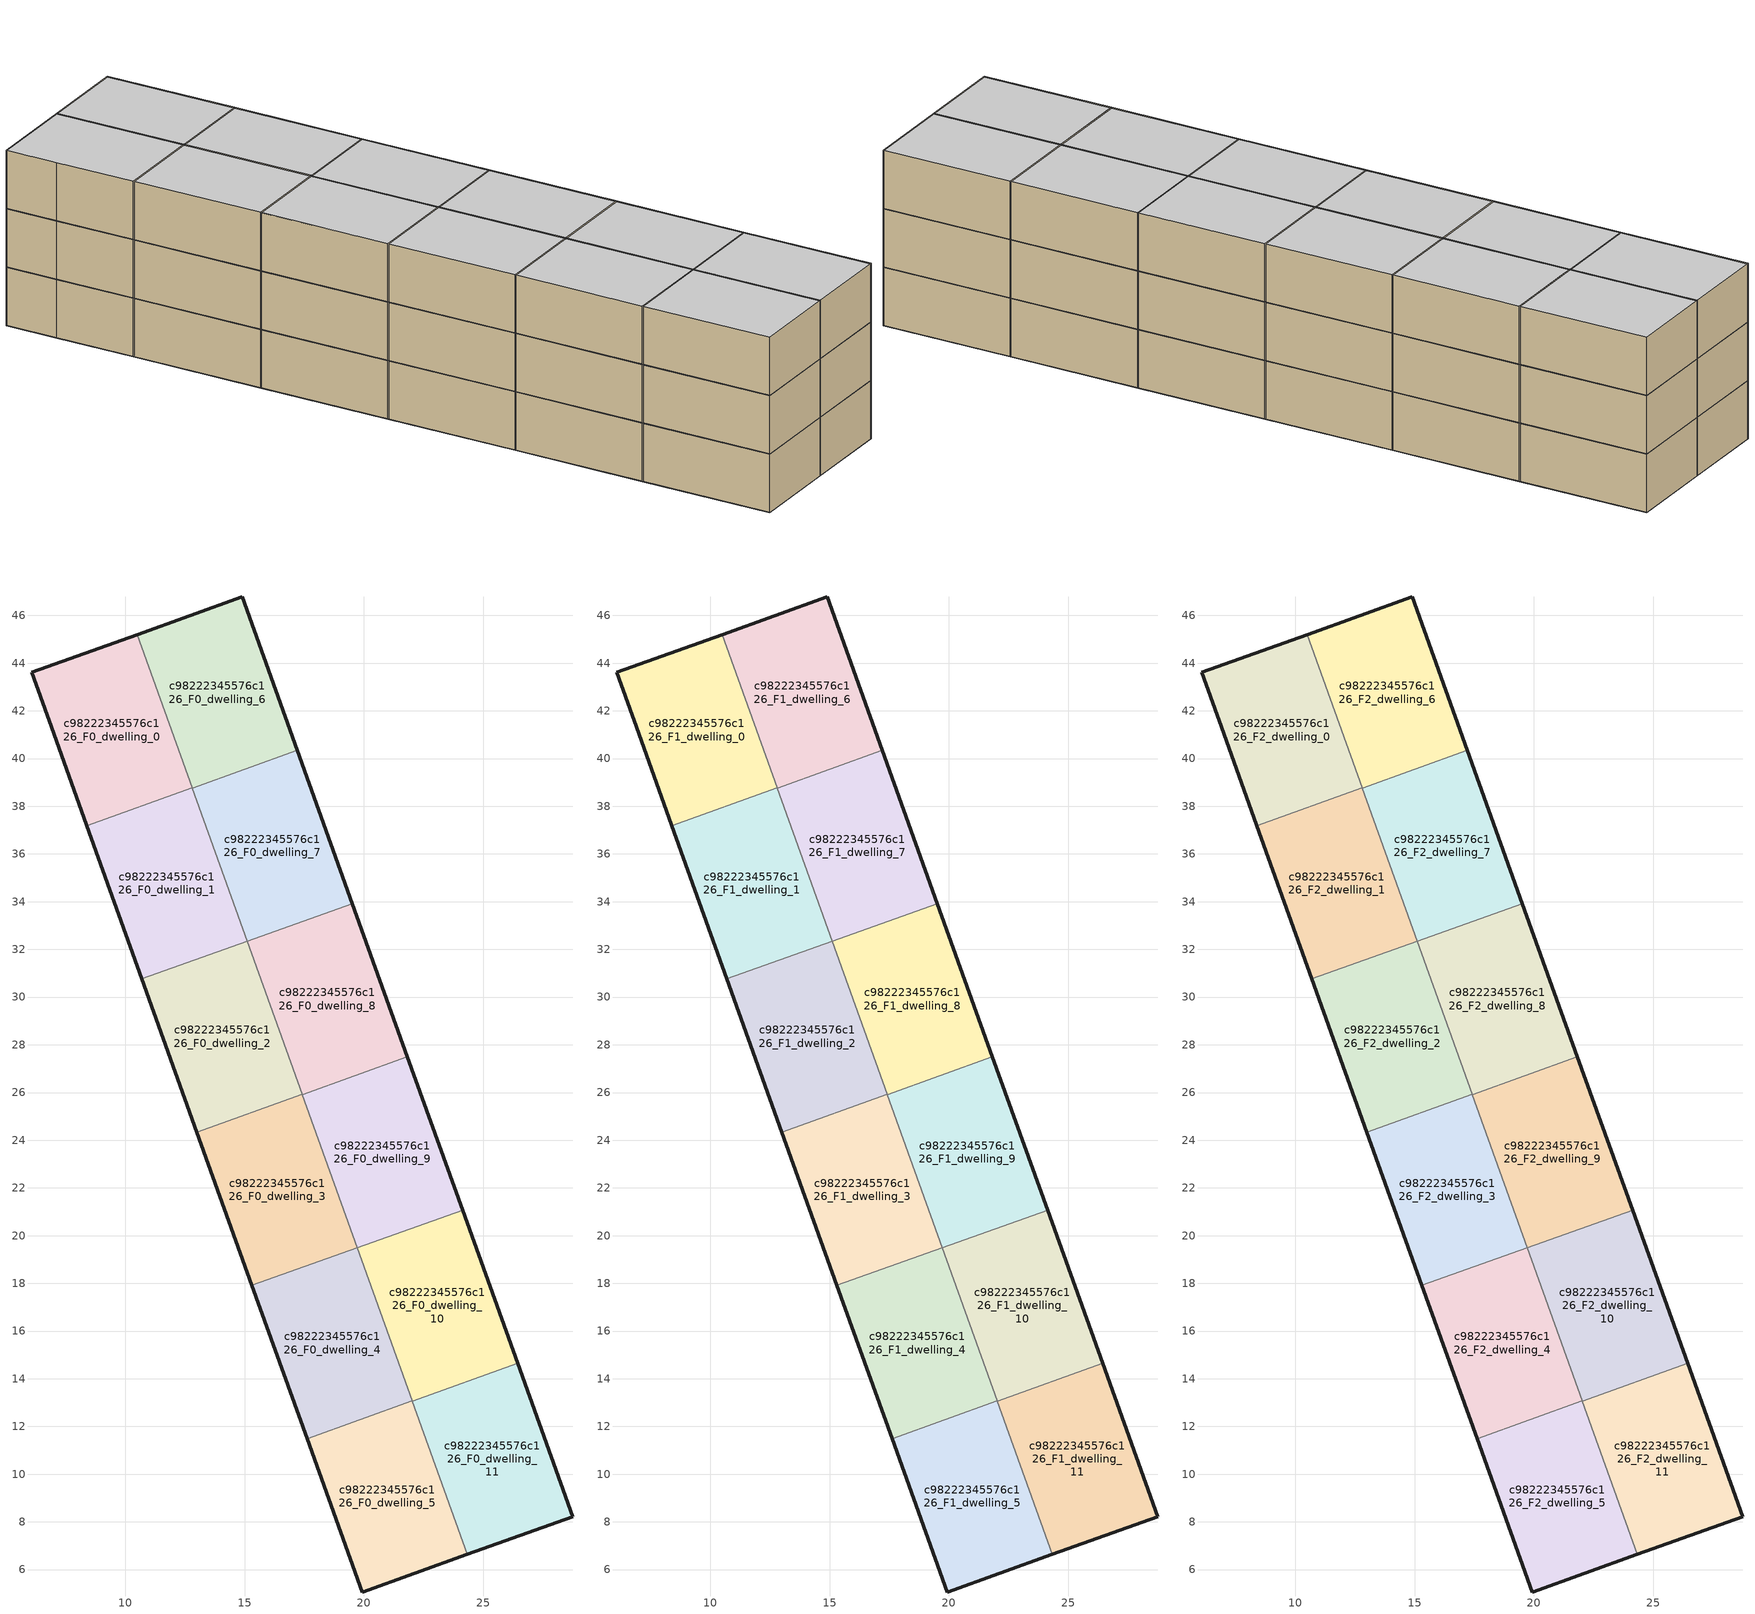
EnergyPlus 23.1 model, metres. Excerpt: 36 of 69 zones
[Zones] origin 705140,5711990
c98222345576c126_F0_dwelling_0
 floor ground (EU_floor_Construction): 12.79,38.77 10.49,45.2 6.08,43.62 6.99,41.05 8.38,37.19 z0
 wall outside (EU_wall_Construction): 8.38,37.19 6.99,41.05 6.08,43.62 10.49,45.2 z0:3
 wall to c98222345576c126_F0_dwelling_1 (EU_wall_Construction): 12.79,38.77 8.38,37.19 z0:3
 wall to c98222345576c126_F0_dwelling_6 (EU_wall_Construction): 10.49,45.2 12.79,38.77 z0:3
c98222345576c126_F0_dwelling_1
 floor ground (EU_floor_Construction): 15.1,32.35 12.79,38.77 8.38,37.19 10.69,30.76 z0
 wall outside (EU_wall_Construction): 10.69,30.76 8.38,37.19 z0:3
 wall to c98222345576c126_F0_dwelling_2 (EU_wall_Construction): 15.1,32.35 10.69,30.76 z0:3
 wall to c98222345576c126_F0_dwelling_7 (EU_wall_Construction): 12.8,38.77 15.1,32.35 z0:3
 wall to c98222345576c126_F0_dwelling_6 (EU_wall_Construction): 12.79,38.77,3 12.8,38.77,1.5 12.8,38.76,3
c98222345576c126_F0_dwelling_10
 floor ground (EU_floor_Construction): 26.44,14.65 24.13,21.07 19.72,19.49 22.03,13.06 z0
 wall outside (EU_wall_Construction): 24.13,21.07 26.44,14.65 z0:3
 wall to c98222345576c126_F0_dwelling_9 (EU_wall_Construction): 19.72,19.49 24.13,21.07 z0:3
 wall to c98222345576c126_F0_dwelling_11 (EU_wall_Construction): 26.44,14.65 22.03,13.06 z0:3
 wall to c98222345576c126_F0_dwelling_4 (EU_wall_Construction): 22.03,13.07 19.72,19.49 z0:3
 wall to c98222345576c126_F0_dwelling_5 (EU_wall_Construction): 22.03,13.06,3 22.03,13.07,1.5 22.03,13.07,3
c98222345576c126_F0_dwelling_11
 floor ground (EU_floor_Construction): 28.75,8.22 26.44,14.65 22.03,13.06 24.33,6.64 z0
 wall outside (EU_wall_Construction): 26.44,14.65 28.75,8.22 24.33,6.64 z0:3
 wall to c98222345576c126_F0_dwelling_5 (EU_wall_Construction): 24.33,6.64 22.03,13.06 z0:3
c98222345576c126_F0_dwelling_2
 floor ground (EU_floor_Construction): 17.41,25.92 15.1,32.35 10.69,30.76 13,24.34 z0
 wall outside (EU_wall_Construction): 13,24.34 10.69,30.76 z0:3
 wall to c98222345576c126_F0_dwelling_3 (EU_wall_Construction): 17.41,25.92 13,24.34 z0:3
 wall to c98222345576c126_F0_dwelling_8 (EU_wall_Construction): 15.1,32.34 17.41,25.92 z0:3
 wall to c98222345576c126_F0_dwelling_7 (EU_wall_Construction): 15.1,32.35 15.1,32.34 z0:3
c98222345576c126_F0_dwelling_3
 floor ground (EU_floor_Construction): 19.72,19.5 17.41,25.92 13,24.34 15.31,17.91 z0
 wall outside (EU_wall_Construction): 15.31,17.91 13,24.34 z0:3
 wall to c98222345576c126_F0_dwelling_4 (EU_wall_Construction): 19.72,19.5 15.31,17.91 z0:3
 wall to c98222345576c126_F0_dwelling_9 (EU_wall_Construction): 17.41,25.91 19.72,19.5 z0:3
 wall to c98222345576c126_F0_dwelling_8 (EU_wall_Construction): 17.41,25.92 17.41,25.91 z0:3
c98222345576c126_F0_dwelling_4
 floor ground (EU_floor_Construction): 22.03,13.07 19.72,19.5 15.31,17.91 17.61,11.49 z0
 wall outside (EU_wall_Construction): 17.61,11.49 15.31,17.91 z0:3
 wall to c98222345576c126_F0_dwelling_5 (EU_wall_Construction): 22.03,13.07 17.61,11.49 z0:3
 wall to c98222345576c126_F0_dwelling_9 (EU_wall_Construction): 19.72,19.5 19.72,19.49 z0:3
c98222345576c126_F0_dwelling_5
 floor ground (EU_floor_Construction): 24.33,6.64 22.03,13.07 17.61,11.49 19.92,5.06 z0
 wall outside (EU_wall_Construction): 24.33,6.64 19.92,5.06 17.61,11.49 z0:3
c98222345576c126_F0_dwelling_6
 floor ground (EU_floor_Construction): 17.21,40.35 14.9,46.77 10.49,45.2 12.8,38.76 z0
 wall outside (EU_wall_Construction): 10.49,45.2 14.9,46.77 17.21,40.35 z0:3
 wall to c98222345576c126_F0_dwelling_7 (EU_wall_Construction): 17.21,40.35 12.8,38.76 z0:3
c98222345576c126_F0_dwelling_7
 floor ground (EU_floor_Construction): 19.52,33.92 17.21,40.35 12.8,38.76 15.1,32.34 z0
 wall outside (EU_wall_Construction): 17.21,40.35 19.52,33.92 z0:3
 wall to c98222345576c126_F0_dwelling_8 (EU_wall_Construction): 19.52,33.92 15.1,32.34 z0:3
c98222345576c126_F0_dwelling_8
 floor ground (EU_floor_Construction): 21.82,27.5 19.52,33.92 15.1,32.34 17.41,25.91 z0
 wall outside (EU_wall_Construction): 19.52,33.92 21.82,27.5 z0:3
 wall to c98222345576c126_F0_dwelling_9 (EU_wall_Construction): 21.82,27.5 17.41,25.91 z0:3
c98222345576c126_F0_dwelling_9
 floor ground (EU_floor_Construction): 24.13,21.07 21.82,27.5 17.41,25.91 19.72,19.49 z0
 wall outside (EU_wall_Construction): 21.82,27.5 24.13,21.07 z0:3
c98222345576c126_F1_dwelling_0
 floor to c98222345576c126_F0_dwelling_0 (EU_floor_Construction): 12.79,38.77 10.49,45.2 6.08,43.62 6.99,41.05 8.38,37.19 z3
 wall outside (EU_wall_Construction): 8.38,37.19 6.99,41.05 6.08,43.62 10.49,45.2 z3:6
 wall to c98222345576c126_F1_dwelling_1 (EU_wall_Construction): 12.79,38.77 8.38,37.19 z3:6
 wall to c98222345576c126_F1_dwelling_6 (EU_wall_Construction): 10.49,45.2 12.79,38.77 z3:6
c98222345576c126_F1_dwelling_1
 floor to c98222345576c126_F0_dwelling_1 (EU_floor_Construction): 15.1,32.35 12.79,38.77 8.38,37.19 10.69,30.76 z3
 wall outside (EU_wall_Construction): 10.69,30.76 8.38,37.19 z3:6
 wall to c98222345576c126_F1_dwelling_2 (EU_wall_Construction): 15.1,32.35 10.69,30.76 z3:6
 wall to c98222345576c126_F1_dwelling_7 (EU_wall_Construction): 12.8,38.77 15.1,32.35 z3:6
 wall to c98222345576c126_F1_dwelling_6 (EU_wall_Construction): 12.79,38.77,6 12.8,38.77,4.5 12.8,38.76,6
c98222345576c126_F1_dwelling_10
 floor to c98222345576c126_F0_dwelling_10 (EU_floor_Construction): 26.44,14.65 24.13,21.07 19.72,19.49 22.03,13.06 z3
 wall outside (EU_wall_Construction): 24.13,21.07 26.44,14.65 z3:6
 wall to c98222345576c126_F1_dwelling_9 (EU_wall_Construction): 19.72,19.49 24.13,21.07 z3:6
 wall to c98222345576c126_F1_dwelling_11 (EU_wall_Construction): 26.44,14.65 22.03,13.06 z3:6
 wall to c98222345576c126_F1_dwelling_4 (EU_wall_Construction): 22.03,13.07 19.72,19.49 z3:6
 wall to c98222345576c126_F1_dwelling_5 (EU_wall_Construction): 22.03,13.06,6 22.03,13.07,4.5 22.03,13.07,6
c98222345576c126_F1_dwelling_11
 floor to c98222345576c126_F0_dwelling_11 (EU_floor_Construction): 28.75,8.22 26.44,14.65 22.03,13.06 24.33,6.64 z3
 wall outside (EU_wall_Construction): 26.44,14.65 28.75,8.22 24.33,6.64 z3:6
 wall to c98222345576c126_F1_dwelling_5 (EU_wall_Construction): 24.33,6.64 22.03,13.06 z3:6
c98222345576c126_F1_dwelling_2
 floor to c98222345576c126_F0_dwelling_2 (EU_floor_Construction): 17.41,25.92 15.1,32.35 10.69,30.76 13,24.34 z3
 wall outside (EU_wall_Construction): 13,24.34 10.69,30.76 z3:6
 wall to c98222345576c126_F1_dwelling_3 (EU_wall_Construction): 17.41,25.92 13,24.34 z3:6
 wall to c98222345576c126_F1_dwelling_8 (EU_wall_Construction): 15.1,32.34 17.41,25.92 z3:6
 wall to c98222345576c126_F1_dwelling_7 (EU_wall_Construction): 15.1,32.35 15.1,32.34 z3:6
c98222345576c126_F1_dwelling_3
 floor to c98222345576c126_F0_dwelling_3 (EU_floor_Construction): 19.72,19.5 17.41,25.92 13,24.34 15.31,17.91 z3
 wall outside (EU_wall_Construction): 15.31,17.91 13,24.34 z3:6
 wall to c98222345576c126_F1_dwelling_4 (EU_wall_Construction): 19.72,19.5 15.31,17.91 z3:6
 wall to c98222345576c126_F1_dwelling_9 (EU_wall_Construction): 17.41,25.91 19.72,19.5 z3:6
 wall to c98222345576c126_F1_dwelling_8 (EU_wall_Construction): 17.41,25.92 17.41,25.91 z3:6
c98222345576c126_F1_dwelling_4
 floor to c98222345576c126_F0_dwelling_4 (EU_floor_Construction): 22.03,13.07 19.72,19.5 15.31,17.91 17.61,11.49 z3
 wall outside (EU_wall_Construction): 17.61,11.49 15.31,17.91 z3:6
 wall to c98222345576c126_F1_dwelling_5 (EU_wall_Construction): 22.03,13.07 17.61,11.49 z3:6
 wall to c98222345576c126_F1_dwelling_9 (EU_wall_Construction): 19.72,19.5 19.72,19.49 z3:6
c98222345576c126_F1_dwelling_5
 floor to c98222345576c126_F0_dwelling_5 (EU_floor_Construction): 24.33,6.64 22.03,13.07 17.61,11.49 19.92,5.06 z3
 wall outside (EU_wall_Construction): 24.33,6.64 19.92,5.06 17.61,11.49 z3:6
c98222345576c126_F1_dwelling_6
 floor to c98222345576c126_F0_dwelling_6 (EU_floor_Construction): 17.21,40.35 14.9,46.77 10.49,45.2 12.8,38.76 z3
 wall outside (EU_wall_Construction): 10.49,45.2 14.9,46.77 17.21,40.35 z3:6
 wall to c98222345576c126_F1_dwelling_7 (EU_wall_Construction): 17.21,40.35 12.8,38.76 z3:6
c98222345576c126_F1_dwelling_7
 floor to c98222345576c126_F0_dwelling_7 (EU_floor_Construction): 19.52,33.92 17.21,40.35 12.8,38.76 15.1,32.34 z3
 wall outside (EU_wall_Construction): 17.21,40.35 19.52,33.92 z3:6
 wall to c98222345576c126_F1_dwelling_8 (EU_wall_Construction): 19.52,33.92 15.1,32.34 z3:6
c98222345576c126_F1_dwelling_8
 floor to c98222345576c126_F0_dwelling_8 (EU_floor_Construction): 21.82,27.5 19.52,33.92 15.1,32.34 17.41,25.91 z3
 wall outside (EU_wall_Construction): 19.52,33.92 21.82,27.5 z3:6
 wall to c98222345576c126_F1_dwelling_9 (EU_wall_Construction): 21.82,27.5 17.41,25.91 z3:6
c98222345576c126_F1_dwelling_9
 floor to c98222345576c126_F0_dwelling_9 (EU_floor_Construction): 24.13,21.07 21.82,27.5 17.41,25.91 19.72,19.49 z3
 wall outside (EU_wall_Construction): 21.82,27.5 24.13,21.07 z3:6
c98222345576c126_F2_dwelling_0
 floor to c98222345576c126_F1_dwelling_0 (EU_floor_Construction): 12.79,38.77 10.49,45.2 6.08,43.62 6.99,41.05 8.38,37.19 z6
 wall outside (EU_wall_Construction): 8.38,37.19 6.99,41.05 6.08,43.62 10.49,45.2 z6:9
 wall to c98222345576c126_F2_dwelling_1 (EU_wall_Construction): 12.79,38.77 8.38,37.19 z6:9
 wall to c98222345576c126_F2_dwelling_6 (EU_wall_Construction): 10.49,45.2 12.79,38.77 z6:9
 ceiling to c98222345576c126_F3_dwelling_9 (EU_floor_Construction): 10.48,45.2 12.79,38.77 8.38,37.19 6.99,41.05 6.08,43.62 z9
 ceiling to c98222345576c126_F3_dwelling_10 (EU_floor_Construction): 10.49,45.2 12.79,38.77 10.48,45.2 z9
c98222345576c126_F2_dwelling_1
 floor to c98222345576c126_F1_dwelling_1 (EU_floor_Construction): 15.1,32.35 12.79,38.77 8.38,37.19 10.69,30.76 z6
 wall outside (EU_wall_Construction): 10.69,30.76 8.38,37.19 z6:9
 wall to c98222345576c126_F2_dwelling_2 (EU_wall_Construction): 15.1,32.35 10.69,30.76 z6:9
 wall to c98222345576c126_F2_dwelling_7 (EU_wall_Construction): 12.8,38.77 15.1,32.35 z6:9
 wall to c98222345576c126_F2_dwelling_6 (EU_wall_Construction): 12.79,38.77,9 12.8,38.77,7.5 12.8,38.76,9
 ceiling to c98222345576c126_F3_dwelling_8 (EU_floor_Construction): 12.8,38.77 15.1,32.35 10.69,30.76 8.38,37.18 z9
 ceiling to c98222345576c126_F3_dwelling_9 (EU_floor_Construction): 10.49,37.94 8.38,37.18 8.38,37.19 z9
c98222345576c126_F2_dwelling_10
 floor to c98222345576c126_F1_dwelling_10 (EU_floor_Construction): 26.44,14.65 24.13,21.07 19.72,19.49 22.03,13.06 z6
 wall outside (EU_wall_Construction): 24.13,21.07 26.44,14.65 z6:9
 wall to c98222345576c126_F2_dwelling_9 (EU_wall_Construction): 19.72,19.49 24.13,21.07 z6:9
 wall to c98222345576c126_F2_dwelling_11 (EU_wall_Construction): 26.44,14.65 22.03,13.06 z6:9
 wall to c98222345576c126_F2_dwelling_4 (EU_wall_Construction): 22.03,13.07 19.72,19.49 z6:9
 wall to c98222345576c126_F2_dwelling_5 (EU_wall_Construction): 22.03,13.06,9 22.03,13.07,7.5 22.03,13.07,9
 ceiling to c98222345576c126_F3_dwelling_3 (EU_floor_Construction): 24.13,21.07 26.44,14.65 22.03,13.07 19.72,19.49 z9
c98222345576c126_F2_dwelling_11
 floor to c98222345576c126_F1_dwelling_11 (EU_floor_Construction): 28.75,8.22 26.44,14.65 22.03,13.06 24.33,6.64 z6
 wall outside (EU_wall_Construction): 26.44,14.65 28.75,8.22 24.33,6.64 z6:9
 wall to c98222345576c126_F2_dwelling_5 (EU_wall_Construction): 24.33,6.64 22.03,13.06 z6:9
 ceiling to c98222345576c126_F3_dwelling_1 (EU_floor_Construction): 26.44,14.65 28.75,8.22 24.34,6.64 22.03,13.06 z9
 ceiling to c98222345576c126_F3_dwelling_0 (EU_floor_Construction): 22.42,11.97 24.34,6.64 24.33,6.64 z9
c98222345576c126_F2_dwelling_2
 floor to c98222345576c126_F1_dwelling_2 (EU_floor_Construction): 17.41,25.92 15.1,32.35 10.69,30.76 13,24.34 z6
 wall outside (EU_wall_Construction): 13,24.34 10.69,30.76 z6:9
 wall to c98222345576c126_F2_dwelling_3 (EU_wall_Construction): 17.41,25.92 13,24.34 z6:9
 wall to c98222345576c126_F2_dwelling_8 (EU_wall_Construction): 15.1,32.34 17.41,25.92 z6:9
 wall to c98222345576c126_F2_dwelling_7 (EU_wall_Construction): 15.1,32.35 15.1,32.34 z6:9
 ceiling to c98222345576c126_F3_dwelling_6 (EU_floor_Construction): 15.1,32.34 17.41,25.92 13,24.34 10.69,30.76 z9
 ceiling adiabatic (EU_roof_Construction): 15.1,32.34 10.69,30.76 13,24.34 10.69,30.76 z9
c98222345576c126_F2_dwelling_3
 floor to c98222345576c126_F1_dwelling_3 (EU_floor_Construction): 19.72,19.5 17.41,25.92 13,24.34 15.31,17.91 z6
 wall outside (EU_wall_Construction): 15.31,17.91 13,24.34 z6:9
 wall to c98222345576c126_F2_dwelling_4 (EU_wall_Construction): 19.72,19.5 15.31,17.91 z6:9
 wall to c98222345576c126_F2_dwelling_9 (EU_wall_Construction): 17.41,25.91 19.72,19.5 z6:9
 wall to c98222345576c126_F2_dwelling_8 (EU_wall_Construction): 17.41,25.92 17.41,25.91 z6:9
 ceiling adiabatic (EU_roof_Construction): 17.41,25.92 19.72,19.5 15.31,17.91 13,24.33 z9
 ceiling to c98222345576c126_F3_dwelling_4 (EU_floor_Construction): 17.41,25.92 19.72,19.5 15.31,17.91 13,24.33 z9
 ceiling to c98222345576c126_F3_dwelling_6 (EU_floor_Construction): 17.41,25.92 13,24.33 15.2,25.13 z9
c98222345576c126_F2_dwelling_4
 floor to c98222345576c126_F1_dwelling_4 (EU_floor_Construction): 22.03,13.07 19.72,19.5 15.31,17.91 17.61,11.49 z6
 wall outside (EU_wall_Construction): 17.61,11.49 15.31,17.91 z6:9
 wall to c98222345576c126_F2_dwelling_5 (EU_wall_Construction): 22.03,13.07 17.61,11.49 z6:9
 wall to c98222345576c126_F2_dwelling_9 (EU_wall_Construction): 19.72,19.5 19.72,19.49 z6:9
 ceiling to c98222345576c126_F3_dwelling_2 (EU_floor_Construction): 19.72,19.49 22.03,13.07 17.61,11.49 15.31,17.91 z9
 ceiling to c98222345576c126_F3_dwelling_4 (EU_floor_Construction): 19.72,19.5 19.72,19.49 15.31,17.91 z9
 roof outside (EU_roof_Construction): 19.72,19.5 15.31,17.91 17.61,11.49 15.31,17.91 z9
c98222345576c126_F2_dwelling_5
 floor to c98222345576c126_F1_dwelling_5 (EU_floor_Construction): 24.33,6.64 22.03,13.07 17.61,11.49 19.92,5.06 z6
 wall outside (EU_wall_Construction): 24.33,6.64 19.92,5.06 17.61,11.49 z6:9
 ceiling to c98222345576c126_F3_dwelling_2 (EU_floor_Construction): 22.03,13.07 17.62,11.48 17.61,11.49 z9
 ceiling adiabatic (EU_roof_Construction): 22.03,13.07 24.33,6.64 19.92,5.06 17.62,11.48 z9
c98222345576c126_F2_dwelling_6
 floor to c98222345576c126_F1_dwelling_6 (EU_floor_Construction): 17.21,40.35 14.9,46.77 10.49,45.2 12.8,38.76 z6
 wall outside (EU_wall_Construction): 10.49,45.2 14.9,46.77 17.21,40.35 z6:9
 wall to c98222345576c126_F2_dwelling_7 (EU_wall_Construction): 17.21,40.35 12.8,38.76 z6:9
 ceiling to c98222345576c126_F3_dwelling_10 (EU_floor_Construction): 14.9,46.77 17.2,40.35 12.8,38.77 10.49,45.2 z9
 ceiling to c98222345576c126_F3_dwelling_8 (EU_floor_Construction): 17.2,40.35 17.21,40.35 13.25,38.93 z9
c98222345576c126_F2_dwelling_7
 floor to c98222345576c126_F1_dwelling_7 (EU_floor_Construction): 19.52,33.92 17.21,40.35 12.8,38.76 15.1,32.34 z6
 wall outside (EU_wall_Construction): 17.21,40.35 19.52,33.92 z6:9
 wall to c98222345576c126_F2_dwelling_8 (EU_wall_Construction): 19.52,33.92 15.1,32.34 z6:9
 ceiling to c98222345576c126_F3_dwelling_8 (EU_floor_Construction): 17.21,40.35 19.51,33.93 15.1,32.34 12.8,38.77 z9
 ceiling adiabatic (EU_roof_Construction): 17.21,40.35 19.52,33.92 15.1,32.34 19.51,33.93 17.21,40.35 15.18,39.62 z9
c98222345576c126_F2_dwelling_8
 floor to c98222345576c126_F1_dwelling_8 (EU_floor_Construction): 21.82,27.5 19.52,33.92 15.1,32.34 17.41,25.91 z6
 wall outside (EU_wall_Construction): 19.52,33.92 21.82,27.5 z6:9
 wall to c98222345576c126_F2_dwelling_9 (EU_wall_Construction): 21.82,27.5 17.41,25.91 z6:9
 ceiling to c98222345576c126_F3_dwelling_7 (EU_floor_Construction): 19.52,33.92 21.82,27.5 17.41,25.92 15.1,32.34 z9
 ceiling to c98222345576c126_F3_dwelling_5 (EU_floor_Construction): 21.82,27.5 19.67,26.72 17.41,25.92 z9
c98222345576c126_F2_dwelling_9
 floor to c98222345576c126_F1_dwelling_9 (EU_floor_Construction): 24.13,21.07 21.82,27.5 17.41,25.91 19.72,19.49 z6
 wall outside (EU_wall_Construction): 21.82,27.5 24.13,21.07 z6:9
 ceiling to c98222345576c126_F3_dwelling_5 (EU_floor_Construction): 21.82,27.5 24.13,21.08 19.72,19.49 17.41,25.91 z9
 ceiling to c98222345576c126_F3_dwelling_3 (EU_floor_Construction): 24.13,21.07 19.72,19.49 21.93,20.28 z9
[Building]
EU S2 Campaign: North Axis=0; Terrain=City; Solar Distribution=FullExterior
[Site:Location]
London: Latitude=51.5; Longitude=-0.5; Time Zone=0; Elevation=25
[SizingPeriod:WeatherFileDays]
AnnualSizingPeriod: Begin Month=1; Begin Day of Month=1; End Month=12; End Day of Month=31; Day of Week for Start Day=Monday; Use Weather File Daylight Saving Period=No; Use Weather File Rain and Snow Indicators=No
[MATERIAL]
EU_InternalMass_Material: Roughness=MediumRough; Thickness=0.1; Conductivity=1; Density=1800; Specific Heat=900; Thermal Absorptance=0.9; Solar Absorptance=0.7; Visible Absorptance=0.7
[MATERIAL:NOMASS] Roughness=MediumRough; Thermal Absorptance=0.9; Solar Absorptance=0.7; Visible Absorptance=0.7
Name | Thermal Resistance
EU_wall_NoMass | 0.635353
EU_roof_NoMass | 0.675062
EU_floor_NoMass | 1.96382
[CONSTRUCTION]
EU_wall_Construction: EU_wall_NoMass
EU_roof_Construction: EU_roof_NoMass
EU_floor_Construction: EU_floor_NoMass
EU_InternalMass_Construction: EU_InternalMass_Material
[ZONE] Type=1; Multiplier=1; Ceiling Height=autocalculate; Floor Area=autocalculate; Part of Total Floor Area=Yes
Name | Volume
c98222345576c126_F0_dwelling_0; c98222345576c126_F1_dwelling_0; c98222345576c126_F2_dwelling_0; c98222345576c126_F0_dwelling_7; c98222345576c126_F1_dwelling_7; c98222345576c126_F2_dwelling_7 | 96.0081
c98222345576c126_F0_dwelling_1; c98222345576c126_F1_dwelling_1; c98222345576c126_F2_dwelling_1 | 96.0066
c98222345576c126_F0_dwelling_10; c98222345576c126_F1_dwelling_10; c98222345576c126_F2_dwelling_10 | 95.9956
c98222345576c126_F0_dwelling_11; c98222345576c126_F1_dwelling_11; c98222345576c126_F2_dwelling_11 | 95.9905
c98222345576c126_F0_dwelling_2; c98222345576c126_F1_dwelling_2; c98222345576c126_F2_dwelling_2 | 95.9883
c98222345576c126_F0_dwelling_3; c98222345576c126_F1_dwelling_3; c98222345576c126_F2_dwelling_3 | 96.0022
c98222345576c126_F0_dwelling_4; c98222345576c126_F1_dwelling_4; c98222345576c126_F2_dwelling_4 | 96.0095
c98222345576c126_F0_dwelling_5; c98222345576c126_F1_dwelling_5; c98222345576c126_F2_dwelling_5 | 96.0198
c98222345576c126_F0_dwelling_6; c98222345576c126_F1_dwelling_6; c98222345576c126_F2_dwelling_6; c98222345576c126_F0_dwelling_9; c98222345576c126_F1_dwelling_9; c98222345576c126_F2_dwelling_9 | 96.0059
c98222345576c126_F0_dwelling_8; c98222345576c126_F1_dwelling_8; c98222345576c126_F2_dwelling_8 | 96
[INTERNALMASS] Construction=EU_InternalMass_Construction
Name | Zone or ZoneList | Surface Area
c98222345576c126_F0_dwelling_0_EU_InternalMass | c98222345576c126_F0_dwelling_0 | 32.0027
c98222345576c126_F0_dwelling_1_EU_InternalMass | c98222345576c126_F0_dwelling_1 | 32.0023
c98222345576c126_F0_dwelling_2_EU_InternalMass | c98222345576c126_F0_dwelling_2 | 31.9965
c98222345576c126_F0_dwelling_3_EU_InternalMass | c98222345576c126_F0_dwelling_3 | 32.001
c98222345576c126_F0_dwelling_4_EU_InternalMass | c98222345576c126_F0_dwelling_4 | 32.0029
c98222345576c126_F0_dwelling_5_EU_InternalMass | c98222345576c126_F0_dwelling_5 | 32.0014
c98222345576c126_F0_dwelling_6_EU_InternalMass | c98222345576c126_F0_dwelling_6 | 32.0021
c98222345576c126_F0_dwelling_7_EU_InternalMass | c98222345576c126_F0_dwelling_7 | 32.0029
c98222345576c126_F0_dwelling_8_EU_InternalMass | c98222345576c126_F0_dwelling_8 | 31.9999
c98222345576c126_F0_dwelling_9_EU_InternalMass | c98222345576c126_F0_dwelling_9 | 32.0023
c98222345576c126_F0_dwelling_10_EU_InternalMass | c98222345576c126_F0_dwelling_10 | 31.9986
c98222345576c126_F0_dwelling_11_EU_InternalMass | c98222345576c126_F0_dwelling_11 | 31.9967
c98222345576c126_F1_dwelling_0_EU_InternalMass | c98222345576c126_F1_dwelling_0 | 32.0027
c98222345576c126_F1_dwelling_1_EU_InternalMass | c98222345576c126_F1_dwelling_1 | 32.0023
c98222345576c126_F1_dwelling_2_EU_InternalMass | c98222345576c126_F1_dwelling_2 | 31.9965
c98222345576c126_F1_dwelling_3_EU_InternalMass | c98222345576c126_F1_dwelling_3 | 32.001
c98222345576c126_F1_dwelling_4_EU_InternalMass | c98222345576c126_F1_dwelling_4 | 32.0029
c98222345576c126_F1_dwelling_5_EU_InternalMass | c98222345576c126_F1_dwelling_5 | 32.0014
c98222345576c126_F1_dwelling_6_EU_InternalMass | c98222345576c126_F1_dwelling_6 | 32.0021
c98222345576c126_F1_dwelling_7_EU_InternalMass | c98222345576c126_F1_dwelling_7 | 32.0029
c98222345576c126_F1_dwelling_8_EU_InternalMass | c98222345576c126_F1_dwelling_8 | 31.9999
c98222345576c126_F1_dwelling_9_EU_InternalMass | c98222345576c126_F1_dwelling_9 | 32.0023
c98222345576c126_F1_dwelling_10_EU_InternalMass | c98222345576c126_F1_dwelling_10 | 31.9986
c98222345576c126_F1_dwelling_11_EU_InternalMass | c98222345576c126_F1_dwelling_11 | 31.9967
c98222345576c126_F2_dwelling_0_EU_InternalMass | c98222345576c126_F2_dwelling_0 | 32.0027
c98222345576c126_F2_dwelling_1_EU_InternalMass | c98222345576c126_F2_dwelling_1 | 32.0023
c98222345576c126_F2_dwelling_2_EU_InternalMass | c98222345576c126_F2_dwelling_2 | 31.9965
c98222345576c126_F2_dwelling_3_EU_InternalMass | c98222345576c126_F2_dwelling_3 | 32.001
c98222345576c126_F2_dwelling_4_EU_InternalMass | c98222345576c126_F2_dwelling_4 | 32.0029
c98222345576c126_F2_dwelling_5_EU_InternalMass | c98222345576c126_F2_dwelling_5 | 32.0014
c98222345576c126_F2_dwelling_6_EU_InternalMass | c98222345576c126_F2_dwelling_6 | 32.0021
c98222345576c126_F2_dwelling_7_EU_InternalMass | c98222345576c126_F2_dwelling_7 | 32.0029
c98222345576c126_F2_dwelling_8_EU_InternalMass | c98222345576c126_F2_dwelling_8 | 31.9999
c98222345576c126_F2_dwelling_9_EU_InternalMass | c98222345576c126_F2_dwelling_9 | 32.0023
c98222345576c126_F2_dwelling_10_EU_InternalMass | c98222345576c126_F2_dwelling_10 | 31.9986
c98222345576c126_F2_dwelling_11_EU_InternalMass | c98222345576c126_F2_dwelling_11 | 31.9967
[OTHEREQUIPMENT] Fuel Type=Electricity; Design Level Calculation Method=Watts/Area; Power per Zone Floor Area=1; Fraction Latent=0; Fraction Radiant=0; Fraction Lost=0; Carbon Dioxide Generation Rate=0; EndUse Subcategory=EU_Step8_InternalGains
Name | Zone or ZoneList or Space or SpaceList | Schedule
EU_Step8_InternalGain_c98222345576c126_F0_dwelling_0_f000 | c98222345576c126_F0_dwelling_0 | EU_Step8_GainSchedule_c98222345576c126_F0_dwelling_0_f000
EU_Step8_InternalGain_c98222345576c126_F0_dwelling_1_f000 | c98222345576c126_F0_dwelling_1 | EU_Step8_GainSchedule_c98222345576c126_F0_dwelling_1_f000
EU_Step8_InternalGain_c98222345576c126_F0_dwelling_2_f000 | c98222345576c126_F0_dwelling_2 | EU_Step8_GainSchedule_c98222345576c126_F0_dwelling_2_f000
EU_Step8_InternalGain_c98222345576c126_F0_dwelling_3_f000 | c98222345576c126_F0_dwelling_3 | EU_Step8_GainSchedule_c98222345576c126_F0_dwelling_3_f000
EU_Step8_InternalGain_c98222345576c126_F0_dwelling_4_f000 | c98222345576c126_F0_dwelling_4 | EU_Step8_GainSchedule_c98222345576c126_F0_dwelling_4_f000
EU_Step8_InternalGain_c98222345576c126_F0_dwelling_5_f000 | c98222345576c126_F0_dwelling_5 | EU_Step8_GainSchedule_c98222345576c126_F0_dwelling_5_f000
EU_Step8_InternalGain_c98222345576c126_F0_dwelling_6_f000 | c98222345576c126_F0_dwelling_6 | EU_Step8_GainSchedule_c98222345576c126_F0_dwelling_6_f000
EU_Step8_InternalGain_c98222345576c126_F0_dwelling_7_f000 | c98222345576c126_F0_dwelling_7 | EU_Step8_GainSchedule_c98222345576c126_F0_dwelling_7_f000
EU_Step8_InternalGain_c98222345576c126_F0_dwelling_8_f000 | c98222345576c126_F0_dwelling_8 | EU_Step8_GainSchedule_c98222345576c126_F0_dwelling_8_f000
EU_Step8_InternalGain_c98222345576c126_F0_dwelling_9_f000 | c98222345576c126_F0_dwelling_9 | EU_Step8_GainSchedule_c98222345576c126_F0_dwelling_9_f000
EU_Step8_InternalGain_c98222345576c126_F0_dwelling_10_f000 | c98222345576c126_F0_dwelling_10 | EU_Step8_GainSchedule_c98222345576c126_F0_dwelling_10_f000
EU_Step8_InternalGain_c98222345576c126_F0_dwelling_11_f000 | c98222345576c126_F0_dwelling_11 | EU_Step8_GainSchedule_c98222345576c126_F0_dwelling_11_f000
EU_Step8_InternalGain_c98222345576c126_F1_dwelling_0_f000 | c98222345576c126_F1_dwelling_0 | EU_Step8_GainSchedule_c98222345576c126_F1_dwelling_0_f000
EU_Step8_InternalGain_c98222345576c126_F1_dwelling_1_f000 | c98222345576c126_F1_dwelling_1 | EU_Step8_GainSchedule_c98222345576c126_F1_dwelling_1_f000
EU_Step8_InternalGain_c98222345576c126_F1_dwelling_2_f000 | c98222345576c126_F1_dwelling_2 | EU_Step8_GainSchedule_c98222345576c126_F1_dwelling_2_f000
EU_Step8_InternalGain_c98222345576c126_F1_dwelling_3_f000 | c98222345576c126_F1_dwelling_3 | EU_Step8_GainSchedule_c98222345576c126_F1_dwelling_3_f000
EU_Step8_InternalGain_c98222345576c126_F1_dwelling_4_f000 | c98222345576c126_F1_dwelling_4 | EU_Step8_GainSchedule_c98222345576c126_F1_dwelling_4_f000
EU_Step8_InternalGain_c98222345576c126_F1_dwelling_5_f000 | c98222345576c126_F1_dwelling_5 | EU_Step8_GainSchedule_c98222345576c126_F1_dwelling_5_f000
EU_Step8_InternalGain_c98222345576c126_F1_dwelling_6_f000 | c98222345576c126_F1_dwelling_6 | EU_Step8_GainSchedule_c98222345576c126_F1_dwelling_6_f000
EU_Step8_InternalGain_c98222345576c126_F1_dwelling_7_f000 | c98222345576c126_F1_dwelling_7 | EU_Step8_GainSchedule_c98222345576c126_F1_dwelling_7_f000
EU_Step8_InternalGain_c98222345576c126_F1_dwelling_8_f000 | c98222345576c126_F1_dwelling_8 | EU_Step8_GainSchedule_c98222345576c126_F1_dwelling_8_f000
EU_Step8_InternalGain_c98222345576c126_F1_dwelling_9_f000 | c98222345576c126_F1_dwelling_9 | EU_Step8_GainSchedule_c98222345576c126_F1_dwelling_9_f000
EU_Step8_InternalGain_c98222345576c126_F1_dwelling_10_f000 | c98222345576c126_F1_dwelling_10 | EU_Step8_GainSchedule_c98222345576c126_F1_dwelling_10_f000
EU_Step8_InternalGain_c98222345576c126_F1_dwelling_11_f000 | c98222345576c126_F1_dwelling_11 | EU_Step8_GainSchedule_c98222345576c126_F1_dwelling_11_f000
EU_Step8_InternalGain_c98222345576c126_F2_dwelling_0_f000 | c98222345576c126_F2_dwelling_0 | EU_Step8_GainSchedule_c98222345576c126_F2_dwelling_0_f000
EU_Step8_InternalGain_c98222345576c126_F2_dwelling_1_f000 | c98222345576c126_F2_dwelling_1 | EU_Step8_GainSchedule_c98222345576c126_F2_dwelling_1_f000
EU_Step8_InternalGain_c98222345576c126_F2_dwelling_2_f000 | c98222345576c126_F2_dwelling_2 | EU_Step8_GainSchedule_c98222345576c126_F2_dwelling_2_f000
EU_Step8_InternalGain_c98222345576c126_F2_dwelling_3_f000 | c98222345576c126_F2_dwelling_3 | EU_Step8_GainSchedule_c98222345576c126_F2_dwelling_3_f000
EU_Step8_InternalGain_c98222345576c126_F2_dwelling_4_f000 | c98222345576c126_F2_dwelling_4 | EU_Step8_GainSchedule_c98222345576c126_F2_dwelling_4_f000
EU_Step8_InternalGain_c98222345576c126_F2_dwelling_5_f000 | c98222345576c126_F2_dwelling_5 | EU_Step8_GainSchedule_c98222345576c126_F2_dwelling_5_f000
EU_Step8_InternalGain_c98222345576c126_F2_dwelling_6_f000 | c98222345576c126_F2_dwelling_6 | EU_Step8_GainSchedule_c98222345576c126_F2_dwelling_6_f000
EU_Step8_InternalGain_c98222345576c126_F2_dwelling_7_f000 | c98222345576c126_F2_dwelling_7 | EU_Step8_GainSchedule_c98222345576c126_F2_dwelling_7_f000
EU_Step8_InternalGain_c98222345576c126_F2_dwelling_8_f000 | c98222345576c126_F2_dwelling_8 | EU_Step8_GainSchedule_c98222345576c126_F2_dwelling_8_f000
EU_Step8_InternalGain_c98222345576c126_F2_dwelling_9_f000 | c98222345576c126_F2_dwelling_9 | EU_Step8_GainSchedule_c98222345576c126_F2_dwelling_9_f000
EU_Step8_InternalGain_c98222345576c126_F2_dwelling_10_f000 | c98222345576c126_F2_dwelling_10 | EU_Step8_GainSchedule_c98222345576c126_F2_dwelling_10_f000
EU_Step8_InternalGain_c98222345576c126_F2_dwelling_11_f000 | c98222345576c126_F2_dwelling_11 | EU_Step8_GainSchedule_c98222345576c126_F2_dwelling_11_f000
[ZONEVENTILATION:DESIGNFLOWRATE] Schedule=EU_AlwaysOn; Design Flow Rate Calculation Method=AirChanges/Hour; Air Changes per Hour=0.555504; Ventilation Type=Natural; Fan Pressure Rise=0; Fan Total Efficiency=1; Constant Term Coefficient=1; Temperature Term Coefficient=0; Velocity Term Coefficient=0; Velocity Squared Term Coefficient=0; Minimum Indoor Temperature=-100; Maximum Indoor Temperature=100; Delta Temperature=-100; Minimum Outdoor Temperature=-100; Maximum Outdoor Temperature=100; Maximum Wind Speed=40
Name | Zone or ZoneList or Space or SpaceList
EU_ConstantAir_c98222345576c126_F0_dwelling_0 | c98222345576c126_F0_dwelling_0
EU_ConstantAir_c98222345576c126_F0_dwelling_1 | c98222345576c126_F0_dwelling_1
EU_ConstantAir_c98222345576c126_F0_dwelling_2 | c98222345576c126_F0_dwelling_2
EU_ConstantAir_c98222345576c126_F0_dwelling_3 | c98222345576c126_F0_dwelling_3
EU_ConstantAir_c98222345576c126_F0_dwelling_4 | c98222345576c126_F0_dwelling_4
EU_ConstantAir_c98222345576c126_F0_dwelling_5 | c98222345576c126_F0_dwelling_5
EU_ConstantAir_c98222345576c126_F0_dwelling_6 | c98222345576c126_F0_dwelling_6
EU_ConstantAir_c98222345576c126_F0_dwelling_7 | c98222345576c126_F0_dwelling_7
EU_ConstantAir_c98222345576c126_F0_dwelling_8 | c98222345576c126_F0_dwelling_8
EU_ConstantAir_c98222345576c126_F0_dwelling_9 | c98222345576c126_F0_dwelling_9
EU_ConstantAir_c98222345576c126_F0_dwelling_10 | c98222345576c126_F0_dwelling_10
EU_ConstantAir_c98222345576c126_F0_dwelling_11 | c98222345576c126_F0_dwelling_11
EU_ConstantAir_c98222345576c126_F1_dwelling_0 | c98222345576c126_F1_dwelling_0
EU_ConstantAir_c98222345576c126_F1_dwelling_1 | c98222345576c126_F1_dwelling_1
EU_ConstantAir_c98222345576c126_F1_dwelling_2 | c98222345576c126_F1_dwelling_2
EU_ConstantAir_c98222345576c126_F1_dwelling_3 | c98222345576c126_F1_dwelling_3
EU_ConstantAir_c98222345576c126_F1_dwelling_4 | c98222345576c126_F1_dwelling_4
EU_ConstantAir_c98222345576c126_F1_dwelling_5 | c98222345576c126_F1_dwelling_5
EU_ConstantAir_c98222345576c126_F1_dwelling_6 | c98222345576c126_F1_dwelling_6
EU_ConstantAir_c98222345576c126_F1_dwelling_7 | c98222345576c126_F1_dwelling_7
EU_ConstantAir_c98222345576c126_F1_dwelling_8 | c98222345576c126_F1_dwelling_8
EU_ConstantAir_c98222345576c126_F1_dwelling_9 | c98222345576c126_F1_dwelling_9
EU_ConstantAir_c98222345576c126_F1_dwelling_10 | c98222345576c126_F1_dwelling_10
EU_ConstantAir_c98222345576c126_F1_dwelling_11 | c98222345576c126_F1_dwelling_11
EU_ConstantAir_c98222345576c126_F2_dwelling_0 | c98222345576c126_F2_dwelling_0
EU_ConstantAir_c98222345576c126_F2_dwelling_1 | c98222345576c126_F2_dwelling_1
EU_ConstantAir_c98222345576c126_F2_dwelling_2 | c98222345576c126_F2_dwelling_2
EU_ConstantAir_c98222345576c126_F2_dwelling_3 | c98222345576c126_F2_dwelling_3
EU_ConstantAir_c98222345576c126_F2_dwelling_4 | c98222345576c126_F2_dwelling_4
EU_ConstantAir_c98222345576c126_F2_dwelling_5 | c98222345576c126_F2_dwelling_5
EU_ConstantAir_c98222345576c126_F2_dwelling_6 | c98222345576c126_F2_dwelling_6
EU_ConstantAir_c98222345576c126_F2_dwelling_7 | c98222345576c126_F2_dwelling_7
EU_ConstantAir_c98222345576c126_F2_dwelling_8 | c98222345576c126_F2_dwelling_8
EU_ConstantAir_c98222345576c126_F2_dwelling_9 | c98222345576c126_F2_dwelling_9
EU_ConstantAir_c98222345576c126_F2_dwelling_10 | c98222345576c126_F2_dwelling_10
EU_ConstantAir_c98222345576c126_F2_dwelling_11 | c98222345576c126_F2_dwelling_11
[HVACTEMPLATE:THERMOSTAT] Constant Heating Setpoint=20; Constant Cooling Setpoint=50
EU_HeatOnly_c98222345576c126_F0_dwelling_0; EU_HeatOnly_c98222345576c126_F0_dwelling_1; EU_HeatOnly_c98222345576c126_F0_dwelling_2; EU_HeatOnly_c98222345576c126_F0_dwelling_3; EU_HeatOnly_c98222345576c126_F0_dwelling_4; EU_HeatOnly_c98222345576c126_F0_dwelling_5; EU_HeatOnly_c98222345576c126_F0_dwelling_6; EU_HeatOnly_c98222345576c126_F0_dwelling_7; EU_HeatOnly_c98222345576c126_F0_dwelling_8; EU_HeatOnly_c98222345576c126_F0_dwelling_9; EU_HeatOnly_c98222345576c126_F0_dwelling_10; EU_HeatOnly_c98222345576c126_F0_dwelling_11; EU_HeatOnly_c98222345576c126_F1_dwelling_0; EU_HeatOnly_c98222345576c126_F1_dwelling_1; EU_HeatOnly_c98222345576c126_F1_dwelling_2; EU_HeatOnly_c98222345576c126_F1_dwelling_3; EU_HeatOnly_c98222345576c126_F1_dwelling_4; EU_HeatOnly_c98222345576c126_F1_dwelling_5; EU_HeatOnly_c98222345576c126_F1_dwelling_6; EU_HeatOnly_c98222345576c126_F1_dwelling_7; EU_HeatOnly_c98222345576c126_F1_dwelling_8; EU_HeatOnly_c98222345576c126_F1_dwelling_9; EU_HeatOnly_c98222345576c126_F1_dwelling_10; EU_HeatOnly_c98222345576c126_F1_dwelling_11; EU_HeatOnly_c98222345576c126_F2_dwelling_0; EU_HeatOnly_c98222345576c126_F2_dwelling_1; EU_HeatOnly_c98222345576c126_F2_dwelling_2; EU_HeatOnly_c98222345576c126_F2_dwelling_3; EU_HeatOnly_c98222345576c126_F2_dwelling_4; EU_HeatOnly_c98222345576c126_F2_dwelling_5; EU_HeatOnly_c98222345576c126_F2_dwelling_6; EU_HeatOnly_c98222345576c126_F2_dwelling_7; EU_HeatOnly_c98222345576c126_F2_dwelling_8; EU_HeatOnly_c98222345576c126_F2_dwelling_9; EU_HeatOnly_c98222345576c126_F2_dwelling_10; EU_HeatOnly_c98222345576c126_F2_dwelling_11; EU_HeatOnly_c98222345576c126_F3_dwelling_0; EU_HeatOnly_c98222345576c126_F3_dwelling_1; EU_HeatOnly_c98222345576c126_F3_dwelling_2; EU_HeatOnly_c98222345576c126_F3_dwelling_3; EU_HeatOnly_c98222345576c126_F3_dwelling_4; EU_HeatOnly_c98222345576c126_F3_dwelling_5; EU_HeatOnly_c98222345576c126_F3_dwelling_6; EU_HeatOnly_c98222345576c126_F3_dwelling_7; EU_HeatOnly_c98222345576c126_F3_dwelling_8; EU_HeatOnly_c98222345576c126_F3_dwelling_9; EU_HeatOnly_c98222345576c126_F3_dwelling_10; EU_HeatOnly_c98222345576c126_F4_dwelling_0; EU_HeatOnly_c98222345576c126_F4_dwelling_1; EU_HeatOnly_c98222345576c126_F4_dwelling_2; EU_HeatOnly_c98222345576c126_F4_dwelling_3; EU_HeatOnly_c98222345576c126_F4_dwelling_4; EU_HeatOnly_c98222345576c126_F4_dwelling_5; EU_HeatOnly_c98222345576c126_F4_dwelling_6; EU_HeatOnly_c98222345576c126_F4_dwelling_7; EU_HeatOnly_c98222345576c126_F4_dwelling_8; EU_HeatOnly_c98222345576c126_F4_dwelling_9; EU_HeatOnly_c98222345576c126_F4_dwelling_10; EU_HeatOnly_c98222345576c126_F5_dwelling_0; EU_HeatOnly_c98222345576c126_F5_dwelling_1; EU_HeatOnly_c98222345576c126_F5_dwelling_2; EU_HeatOnly_c98222345576c126_F5_dwelling_3; EU_HeatOnly_c98222345576c126_F5_dwelling_4; EU_HeatOnly_c98222345576c126_F5_dwelling_5; EU_HeatOnly_c98222345576c126_F5_dwelling_6; EU_HeatOnly_c98222345576c126_F5_dwelling_7; EU_HeatOnly_c98222345576c126_F5_dwelling_8; EU_HeatOnly_c98222345576c126_F5_dwelling_9; EU_HeatOnly_c98222345576c126_F5_dwelling_10
[HVACTEMPLATE:ZONE:IDEALLOADSAIRSYSTEM] System Availability Schedule=EU_AlwaysOn; Maximum Heating Supply Air Temperature=50; Minimum Cooling Supply Air Temperature=13; Maximum Heating Supply Air Humidity Ratio=0.0156; Minimum Cooling Supply Air Humidity Ratio=0.0077; Heating Limit=NoLimit; Cooling Limit=NoLimit; Heating Availability Schedule=EU_AlwaysOn; Cooling Availability Schedule=EU_CoolingOff; Dehumidification Control Type=ConstantSensibleHeatRatio; Cooling Sensible Heat Ratio=0.7; Dehumidification Setpoint=60; Humidification Control Type=None; Humidification Setpoint=30; Outdoor Air Method=None; Outdoor Air Flow Rate per Person=0.00944; Outdoor Air Flow Rate per Zone Floor Area=0; Outdoor Air Flow Rate per Zone=0; Demand Controlled Ventilation Type=None; Outdoor Air Economizer Type=NoEconomizer; Heat Recovery Type=None; Sensible Heat Recovery Effectiveness=0.7; Latent Heat Recovery Effectiveness=0.65
Name | Template Thermostat
c98222345576c126_F0_dwelling_0 | EU_HeatOnly_c98222345576c126_F0_dwelling_0
c98222345576c126_F0_dwelling_1 | EU_HeatOnly_c98222345576c126_F0_dwelling_1
c98222345576c126_F0_dwelling_2 | EU_HeatOnly_c98222345576c126_F0_dwelling_2
c98222345576c126_F0_dwelling_3 | EU_HeatOnly_c98222345576c126_F0_dwelling_3
c98222345576c126_F0_dwelling_4 | EU_HeatOnly_c98222345576c126_F0_dwelling_4
c98222345576c126_F0_dwelling_5 | EU_HeatOnly_c98222345576c126_F0_dwelling_5
c98222345576c126_F0_dwelling_6 | EU_HeatOnly_c98222345576c126_F0_dwelling_6
c98222345576c126_F0_dwelling_7 | EU_HeatOnly_c98222345576c126_F0_dwelling_7
c98222345576c126_F0_dwelling_8 | EU_HeatOnly_c98222345576c126_F0_dwelling_8
c98222345576c126_F0_dwelling_9 | EU_HeatOnly_c98222345576c126_F0_dwelling_9
c98222345576c126_F0_dwelling_10 | EU_HeatOnly_c98222345576c126_F0_dwelling_10
c98222345576c126_F0_dwelling_11 | EU_HeatOnly_c98222345576c126_F0_dwelling_11
c98222345576c126_F1_dwelling_0 | EU_HeatOnly_c98222345576c126_F1_dwelling_0
c98222345576c126_F1_dwelling_1 | EU_HeatOnly_c98222345576c126_F1_dwelling_1
c98222345576c126_F1_dwelling_2 | EU_HeatOnly_c98222345576c126_F1_dwelling_2
c98222345576c126_F1_dwelling_3 | EU_HeatOnly_c98222345576c126_F1_dwelling_3
c98222345576c126_F1_dwelling_4 | EU_HeatOnly_c98222345576c126_F1_dwelling_4
c98222345576c126_F1_dwelling_5 | EU_HeatOnly_c98222345576c126_F1_dwelling_5
c98222345576c126_F1_dwelling_6 | EU_HeatOnly_c98222345576c126_F1_dwelling_6
c98222345576c126_F1_dwelling_7 | EU_HeatOnly_c98222345576c126_F1_dwelling_7
c98222345576c126_F1_dwelling_8 | EU_HeatOnly_c98222345576c126_F1_dwelling_8
c98222345576c126_F1_dwelling_9 | EU_HeatOnly_c98222345576c126_F1_dwelling_9
c98222345576c126_F1_dwelling_10 | EU_HeatOnly_c98222345576c126_F1_dwelling_10
c98222345576c126_F1_dwelling_11 | EU_HeatOnly_c98222345576c126_F1_dwelling_11
c98222345576c126_F2_dwelling_0 | EU_HeatOnly_c98222345576c126_F2_dwelling_0
c98222345576c126_F2_dwelling_1 | EU_HeatOnly_c98222345576c126_F2_dwelling_1
c98222345576c126_F2_dwelling_2 | EU_HeatOnly_c98222345576c126_F2_dwelling_2
c98222345576c126_F2_dwelling_3 | EU_HeatOnly_c98222345576c126_F2_dwelling_3
c98222345576c126_F2_dwelling_4 | EU_HeatOnly_c98222345576c126_F2_dwelling_4
c98222345576c126_F2_dwelling_5 | EU_HeatOnly_c98222345576c126_F2_dwelling_5
c98222345576c126_F2_dwelling_6 | EU_HeatOnly_c98222345576c126_F2_dwelling_6
c98222345576c126_F2_dwelling_7 | EU_HeatOnly_c98222345576c126_F2_dwelling_7
c98222345576c126_F2_dwelling_8 | EU_HeatOnly_c98222345576c126_F2_dwelling_8
c98222345576c126_F2_dwelling_9 | EU_HeatOnly_c98222345576c126_F2_dwelling_9
c98222345576c126_F2_dwelling_10 | EU_HeatOnly_c98222345576c126_F2_dwelling_10
c98222345576c126_F2_dwelling_11 | EU_HeatOnly_c98222345576c126_F2_dwelling_11
[SIZING:ZONE] Zone Cooling Design Supply Air Temperature Input Method=SupplyAirTemperature; Zone Cooling Design Supply Air Temperature=13; Zone Heating Design Supply Air Temperature Input Method=SupplyAirTemperature; Zone Heating Design Supply Air Temperature=50; Zone Cooling Design Supply Air Humidity Ratio=0.008; Zone Heating Design Supply Air Humidity Ratio=0.008; Cooling Design Air Flow Method=DesignDay; Cooling Design Air Flow Rate=0; Cooling Minimum Air Flow per Zone Floor Area=0.000762; Cooling Minimum Air Flow=0; Cooling Minimum Air Flow Fraction=0.2; Heating Design Air Flow Method=DesignDay; Heating Design Air Flow Rate=0; Heating Maximum Air Flow per Zone Floor Area=0.002032; Heating Maximum Air Flow=0.141576; Heating Maximum Air Flow Fraction=0.3; Account for Dedicated Outdoor Air System=No; Dedicated Outdoor Air System Control Strategy=NeutralSupplyAir; Dedicated Outdoor Air Low Setpoint Temperature for Design=autosize; Dedicated Outdoor Air High Setpoint Temperature for Design=autosize; Zone Load Sizing Method=Sensible Load Only No Latent Load; Zone Latent Cooling Design Supply Air Humidity Ratio Input Method=HumidityRatioDifference; Zone Cooling Design Supply Air Humidity Ratio Difference=0.005; Zone Latent Heating Design Supply Air Humidity Ratio Input Method=HumidityRatioDifference; Zone Humidification Design Supply Air Humidity Ratio Difference=0.005
c98222345576c126_F0_dwelling_0; c98222345576c126_F0_dwelling_1; c98222345576c126_F0_dwelling_2; c98222345576c126_F0_dwelling_3; c98222345576c126_F0_dwelling_4; c98222345576c126_F0_dwelling_5; c98222345576c126_F0_dwelling_6; c98222345576c126_F0_dwelling_7; c98222345576c126_F0_dwelling_8; c98222345576c126_F0_dwelling_9; c98222345576c126_F0_dwelling_10; c98222345576c126_F0_dwelling_11; c98222345576c126_F1_dwelling_0; c98222345576c126_F1_dwelling_1; c98222345576c126_F1_dwelling_2; c98222345576c126_F1_dwelling_3; c98222345576c126_F1_dwelling_4; c98222345576c126_F1_dwelling_5; c98222345576c126_F1_dwelling_6; c98222345576c126_F1_dwelling_7; c98222345576c126_F1_dwelling_8; c98222345576c126_F1_dwelling_9; c98222345576c126_F1_dwelling_10; c98222345576c126_F1_dwelling_11; c98222345576c126_F2_dwelling_0; c98222345576c126_F2_dwelling_1; c98222345576c126_F2_dwelling_2; c98222345576c126_F2_dwelling_3; c98222345576c126_F2_dwelling_4; c98222345576c126_F2_dwelling_5; c98222345576c126_F2_dwelling_6; c98222345576c126_F2_dwelling_7; c98222345576c126_F2_dwelling_8; c98222345576c126_F2_dwelling_9; c98222345576c126_F2_dwelling_10; c98222345576c126_F2_dwelling_11
[SCHEDULE:CONSTANT]
Name | Hourly Value
EU_AlwaysOn | 1
EU_CoolingOff | 0
[SCHEDULE:FILE] Column Number=1; Rows to Skip at Top=0; Number of Hours of Data=8760; Column Separator=Comma; Interpolate to Timestep=No; Minutes per Item=60; Adjust Schedule for Daylight Savings=Yes
Name | File
EU_Step8_GainSchedule_c98222345576c126_F0_dwelling_0_f000 | ../../schedules/c98222345576c126/c98222345576c126_F0_dwelling_0_f000_gain.csv
EU_Step8_GainSchedule_c98222345576c126_F0_dwelling_1_f000 | ../../schedules/c98222345576c126/c98222345576c126_F0_dwelling_1_f000_gain.csv
EU_Step8_GainSchedule_c98222345576c126_F0_dwelling_2_f000 | ../../schedules/c98222345576c126/c98222345576c126_F0_dwelling_2_f000_gain.csv
EU_Step8_GainSchedule_c98222345576c126_F0_dwelling_3_f000 | ../../schedules/c98222345576c126/c98222345576c126_F0_dwelling_3_f000_gain.csv
EU_Step8_GainSchedule_c98222345576c126_F0_dwelling_4_f000 | ../../schedules/c98222345576c126/c98222345576c126_F0_dwelling_4_f000_gain.csv
EU_Step8_GainSchedule_c98222345576c126_F0_dwelling_5_f000 | ../../schedules/c98222345576c126/c98222345576c126_F0_dwelling_5_f000_gain.csv
EU_Step8_GainSchedule_c98222345576c126_F0_dwelling_6_f000 | ../../schedules/c98222345576c126/c98222345576c126_F0_dwelling_6_f000_gain.csv
EU_Step8_GainSchedule_c98222345576c126_F0_dwelling_7_f000 | ../../schedules/c98222345576c126/c98222345576c126_F0_dwelling_7_f000_gain.csv
EU_Step8_GainSchedule_c98222345576c126_F0_dwelling_8_f000 | ../../schedules/c98222345576c126/c98222345576c126_F0_dwelling_8_f000_gain.csv
EU_Step8_GainSchedule_c98222345576c126_F0_dwelling_9_f000 | ../../schedules/c98222345576c126/c98222345576c126_F0_dwelling_9_f000_gain.csv
EU_Step8_GainSchedule_c98222345576c126_F0_dwelling_10_f000 | ../../schedules/c98222345576c126/c98222345576c126_F0_dwelling_10_f000_gain.csv
EU_Step8_GainSchedule_c98222345576c126_F0_dwelling_11_f000 | ../../schedules/c98222345576c126/c98222345576c126_F0_dwelling_11_f000_gain.csv
EU_Step8_GainSchedule_c98222345576c126_F1_dwelling_0_f000 | ../../schedules/c98222345576c126/c98222345576c126_F1_dwelling_0_f000_gain.csv
EU_Step8_GainSchedule_c98222345576c126_F1_dwelling_1_f000 | ../../schedules/c98222345576c126/c98222345576c126_F1_dwelling_1_f000_gain.csv
EU_Step8_GainSchedule_c98222345576c126_F1_dwelling_2_f000 | ../../schedules/c98222345576c126/c98222345576c126_F1_dwelling_2_f000_gain.csv
EU_Step8_GainSchedule_c98222345576c126_F1_dwelling_3_f000 | ../../schedules/c98222345576c126/c98222345576c126_F1_dwelling_3_f000_gain.csv
EU_Step8_GainSchedule_c98222345576c126_F1_dwelling_4_f000 | ../../schedules/c98222345576c126/c98222345576c126_F1_dwelling_4_f000_gain.csv
EU_Step8_GainSchedule_c98222345576c126_F1_dwelling_5_f000 | ../../schedules/c98222345576c126/c98222345576c126_F1_dwelling_5_f000_gain.csv
EU_Step8_GainSchedule_c98222345576c126_F1_dwelling_6_f000 | ../../schedules/c98222345576c126/c98222345576c126_F1_dwelling_6_f000_gain.csv
EU_Step8_GainSchedule_c98222345576c126_F1_dwelling_7_f000 | ../../schedules/c98222345576c126/c98222345576c126_F1_dwelling_7_f000_gain.csv
EU_Step8_GainSchedule_c98222345576c126_F1_dwelling_8_f000 | ../../schedules/c98222345576c126/c98222345576c126_F1_dwelling_8_f000_gain.csv
EU_Step8_GainSchedule_c98222345576c126_F1_dwelling_9_f000 | ../../schedules/c98222345576c126/c98222345576c126_F1_dwelling_9_f000_gain.csv
EU_Step8_GainSchedule_c98222345576c126_F1_dwelling_10_f000 | ../../schedules/c98222345576c126/c98222345576c126_F1_dwelling_10_f000_gain.csv
EU_Step8_GainSchedule_c98222345576c126_F1_dwelling_11_f000 | ../../schedules/c98222345576c126/c98222345576c126_F1_dwelling_11_f000_gain.csv
EU_Step8_GainSchedule_c98222345576c126_F2_dwelling_0_f000 | ../../schedules/c98222345576c126/c98222345576c126_F2_dwelling_0_f000_gain.csv
EU_Step8_GainSchedule_c98222345576c126_F2_dwelling_1_f000 | ../../schedules/c98222345576c126/c98222345576c126_F2_dwelling_1_f000_gain.csv
EU_Step8_GainSchedule_c98222345576c126_F2_dwelling_2_f000 | ../../schedules/c98222345576c126/c98222345576c126_F2_dwelling_2_f000_gain.csv
EU_Step8_GainSchedule_c98222345576c126_F2_dwelling_3_f000 | ../../schedules/c98222345576c126/c98222345576c126_F2_dwelling_3_f000_gain.csv
EU_Step8_GainSchedule_c98222345576c126_F2_dwelling_4_f000 | ../../schedules/c98222345576c126/c98222345576c126_F2_dwelling_4_f000_gain.csv
EU_Step8_GainSchedule_c98222345576c126_F2_dwelling_5_f000 | ../../schedules/c98222345576c126/c98222345576c126_F2_dwelling_5_f000_gain.csv
EU_Step8_GainSchedule_c98222345576c126_F2_dwelling_6_f000 | ../../schedules/c98222345576c126/c98222345576c126_F2_dwelling_6_f000_gain.csv
EU_Step8_GainSchedule_c98222345576c126_F2_dwelling_7_f000 | ../../schedules/c98222345576c126/c98222345576c126_F2_dwelling_7_f000_gain.csv
EU_Step8_GainSchedule_c98222345576c126_F2_dwelling_8_f000 | ../../schedules/c98222345576c126/c98222345576c126_F2_dwelling_8_f000_gain.csv
EU_Step8_GainSchedule_c98222345576c126_F2_dwelling_9_f000 | ../../schedules/c98222345576c126/c98222345576c126_F2_dwelling_9_f000_gain.csv
EU_Step8_GainSchedule_c98222345576c126_F2_dwelling_10_f000 | ../../schedules/c98222345576c126/c98222345576c126_F2_dwelling_10_f000_gain.csv
EU_Step8_GainSchedule_c98222345576c126_F2_dwelling_11_f000 | ../../schedules/c98222345576c126/c98222345576c126_F2_dwelling_11_f000_gain.csv
